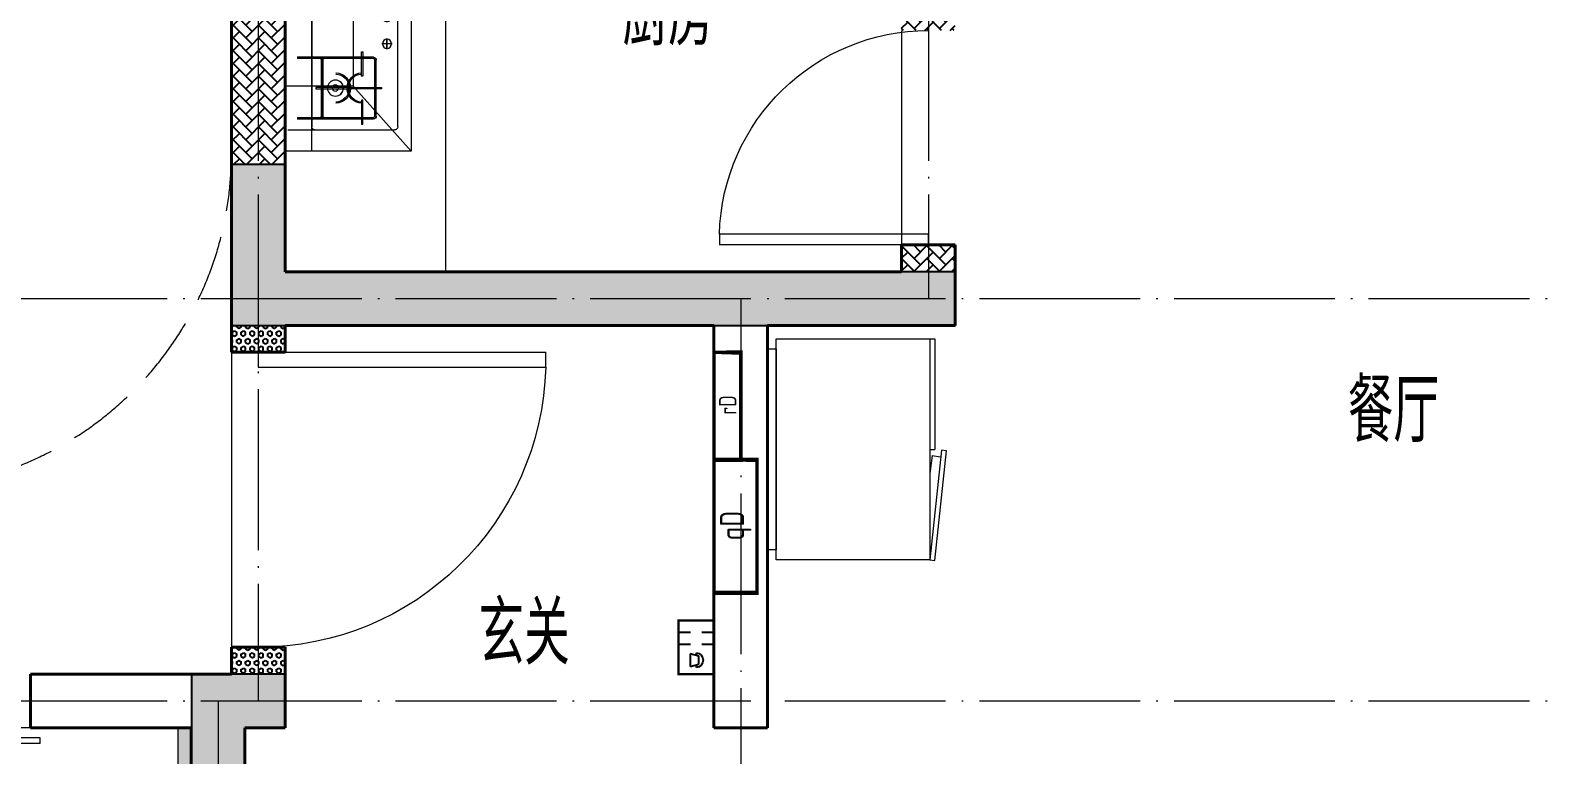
# Model space of a CAD drawing. Extents: x 27938 to 650306, y -92720 to 1524912.
# Drawn here: x 313767 to 319441, y 679357 to 682057 of the extents above; entities that cross this region are included whole.
import ezdxf
from ezdxf.enums import TextEntityAlignment as Align

# ---------------------------------------------------------------- set-up
doc = ezdxf.new("R2010")
doc.units = 0
doc.header["$LTSCALE"] = 1000
doc.header["$MEASUREMENT"] = 0
doc.linetypes.add('DASH', pattern=[0.35, 0.25, -0.1])
doc.linetypes.add('DOTE', pattern=[2.4200000000000004, 2, -0.2, 0.02, -0.2])
for name, color, linetype in [('AH-FURNITURE', 1, 'Continuous'), ('COLUMN', 9, 'Continuous'), ('EQUIP-安防', 3, 'Continuous'), ('IP-bath&kitchen-JOHNSON', 4, 'Continuous'), ('PUB_TEXT', 4, 'Continuous'), ('保温', 6, 'Continuous'), ('建筑-排气道', 9, 'Continuous')]:
    doc.layers.add(name, color=color, linetype=linetype)
for name, color, linetype, lineweight in [('DOTE', 19, 'DOTE', 9), ('EQUIP-消防', 3, 'Continuous', 20), ('LVTRY', 1, 'Continuous', 13), ('PUB_HATCH', 8, 'Continuous', 9), ('STAIR', 2, 'Continuous', 18), ('WALL', 9, 'Continuous', 40), ('WINDOW', 8, 'Continuous', 15), ('填充', 251, 'Continuous', 5), ('平面-空调预留孔', 173, 'Continuous', 15), ('立面-洞口示意', 152, 'Continuous', 13)]:
    doc.layers.add(name, color=color, linetype=linetype, lineweight=lineweight)
doc.styles.add('_TEL_DIM', font='SIMPLEX', dxfattribs={"width": 0.8, "height": 3.5, "bigfont": 'HZTXT'})
doc.styles.add('DIM_FONT', font='SIMPLEX.shx', dxfattribs={"width": 0.56})
doc.styles.get("Standard").update_dxf_attribs({"font": 'gbenor.shx', "bigfont": 'gbcbig.shx'})
doc.styles.add('房间名称', font='TSSDENG', dxfattribs={"width": 0.8, "bigfont": 'HZTXT'})

# ---------------------------------------------------------------- blocks, each defined once
blk = doc.blocks.new('rtyg7uyhg')
at = {"layer": 'LVTRY', "color": 0}
for p, q in [((193590.3031336021, 45458.1133254503), (193590.3030643982, 45069.47696181395)), ((194234.6213208837, 45488.79502889935), (193620.9849572473, 45488.79513816872)), ((194265.3030643982, 45069.47684161765), (194265.3031336021, 45458.113205254)), ((193682.3485790417, 45406.97694542356), (193887.8216881326, 45406.97690883528)), ((193896.3984467548, 45429.87059594441), (193857.5823896687, 45326.26016876537)), ((193875.2965560293, 45316.03289288385), (193945.6178257855, 45401.45376218002)), ((193925.7802168131, 45440.40881343969), (193940.0533153456, 45432.16822680717)), ((194111.8940335871, 45406.97686893496), (194173.2576699507, 45406.97685800815)), ((193620.9848935069, 45130.84059271414), (193620.9849317512, 45345.61331998683)), ((194009.6212953876, 45345.61325078298), (194009.6212571432, 45130.84052351015)), ((194050.5303480524, 45130.84051622554), (194050.5303862967, 45345.61324349836)), ((194234.6212953876, 45345.61321071758), (194234.6212571432, 45130.84048344476)), ((193857.5823896687, 45326.26016876537), (193875.2965560293, 45316.03289288385)), ((193948.2576098526, 45069.47689807355), (193682.3485189436, 45069.47694542356)), ((194173.2576098526, 45069.47685800816), (194111.893973489, 45069.47686893508)), ((193620.9848771165, 45038.79513816872), (194234.621240753, 45038.79502889935))]:
    blk.add_line(p, q, dxfattribs=at)
for centre, radius in [((193866.4394935961, 45437.65873082454), 20.45454545454545), ((193989.1667663234, 45437.6587089707), 20.45454545454545), ((194070.9849481416, 45437.65869440146), 20.45454545454545), ((193815.3030944472, 45238.22692174855), 25.56818181818182), ((194137.4621853563, 45238.2268643822), 25.56818181818182)]:
    blk.add_circle(centre, radius, dxfattribs=at)
for centre, radius, start, end in [((193620.9849517839, 45458.11331998683), 30.68181818181818, 89.99998979807194, 179.9999897972382), ((194234.6213154203, 45458.11321071746), 30.68181818181818, 359.9999897972382, 89.99998979807194), ((193682.3485681149, 45345.61330905991), 61.36363636363636, 89.99998979807194, 179.9999897972382), ((193915.5529409315, 45422.69466753349), 20.45454545454545, 59.99998980057491, 159.4623117970261), ((193929.8260394641, 45414.45408090108), 20.45454545454545, 320.5376677968172, 59.99998980057491), ((193948.2576590239, 45345.6132617099), 61.36363636363636, 359.9999897972382, 89.99998979807194), ((194111.8940226603, 45345.61323257144), 61.36363636363636, 89.99998979807194, 179.9999897972382), ((194173.2576590239, 45345.6132216445), 61.36363636363636, 359.9999897972382, 89.99998979807194), ((193682.3485298705, 45130.84058178721), 61.36363636363636, 179.9999897972382, 269.9999897980719), ((193948.2576207797, 45130.8405344372), 61.36363636363636, 269.9999897980719, 359.9999897972382), ((194111.893984416, 45130.84050529861), 61.36363636363636, 179.9999897972382, 269.9999897980719), ((194173.2576207797, 45130.84049437181), 61.36363636363636, 269.9999897980719, 359.9999897972382), ((193620.9848825799, 45069.47695635049), 30.68181818181818, 179.9999897972382, 269.9999897980719), ((194234.6212462163, 45069.47684708112), 30.68181818181818, 269.9999897980719, 359.9999897972382)]:
    blk.add_arc(centre, radius, start, end, dxfattribs=at)
at = {"layer": 'LVTRY', "color": 0, "style": 'DIM_FONT', "width": 0.8, "flags": 9}
for tag in ['XSIZE', 'YSIZE']:
    blk.add_attdef(tag, (193927.8031388824, 45487.7665121054), '', height=0.5, rotation=89.99998979807198, dxfattribs=at)
blk = doc.blocks.new('A-Kitchen-7')
at = {"layer": 'LVTRY', "color": 0}
for p, q in [((-518.6581278588565, 779.725278688129), (-7.244008776673581, 834.3051076843403)), ((-3.585880917788018, 810.5855355854728), (-515, 756.005706589378)), ((-29.12075551546877, 766.9560861630598), (-35.20590834700852, 806.4126680237241)), ((-7.244008776673581, 834.3051076843403), (-3.585880917788018, 810.5855355854728)), ((-515, 756.005706589378), (-518.6581278588565, 779.725278688129)), ((515, 756.005706589378), (-515, 756.005706589378)), ((-515, 756.005706589378), (-515, 40)), ((-485.6368437646597, 760.5342107040924), (-484.9384396369278, 756.005706589378)), ((-29.12075551543967, 766.9560861630598), (-112.0975807690556, 756.005706589378)), ((515, 780), (-5.820766091346741e-11, 780)), ((0, 756.005706589378), (-5.820766091346741e-11, 780)), ((515, 756.005706589378), (515, 780)), ((515, 40), (515, 756.005706589378)), ((-515, 40), (515, 40))]:
    blk.add_line(p, q, dxfattribs=at)
blk.add_lwpolyline([(-468.9430810984049, 40), (-468.9430810984049, 0), (468.9430810984049, 0), (468.9430810984632, 40)], close=True, dxfattribs=at)
blk = doc.blocks.new('A$C60D053AF')
at = {"layer": 'AH-FURNITURE', "color": 0}
for p, q in [((232.5000007597264, -89.99999966996256), (128.2842720070621, -89.99999966996256)), ((232.5000007597264, -109.9999996698461), (128.2842720075278, -109.9999996699626)), ((192.50000075961, -70.99998518347275), (327.5735938884318, -70.99998518347275)), ((192.50000075961, -90.99998518347275), (327.5735938884318, -90.99998518347275)), ((341.7157295121578, -96.85784955974668), (370.0190303710988, -143.1611504186876)), ((355.8578651358839, -82.71571393602062), (384.1611659948248, -129.0190147949615)), ((245.0000007597264, -129.4999851834727), (245.0000007597264, -122.4999996698461)), ((265.0000007597264, -129.4999851834727), (265.0000007597264, -122.4999996698461)), ((255.0000007597264, -280.9999851834727), (255.0000007597264, -250.9999851834727)), ((255.0000007597264, -280.9999851834727), (393.0000007597264, -280.9999851834727)), ((393.0000007597264, -280.9999851834727), (393.0000007597264, -250.9999851834727))]:
    blk.add_line(p, q, dxfattribs=at)
for points in [[(170.00000075961, -67.99998518347275, 1), (170.00000075961, -93.99998518358916), (192.50000075961, -93.99998518347275), (192.50000075961, -67.99998518347275)], [(234.0000007597264, -250.9999851834727), (414.0000007597264, -250.9999851834727, 0.4142135623730951), (424.0000007597264, -240.9999851834727), (424.0000007597264, -110.9999851834727, 0.4142135623730951), (414.0000007597264, -100.9999851834727), (234.0000007597264, -100.9999851834727, 0.4142135623730951), (224.0000007597264, -110.9999851834727), (224.0000007597264, -240.9999851834727, 0.4142135623730951)], [(268.0000007597264, -122.4999996698461), (268.0000007597264, -106.9999996698461, 0.4142135623724265), (248.0000007597264, -86.99999966984615), (232.5000007597264, -86.99999966984615), (232.50000075961, -112.9999996698461), (242.0000007597264, -112.9999996698461), (242.0000007597264, -122.4999996698461)], [(242.0000007597264, -151.9999851834727, 1), (268.0000007597264, -151.9999851834727), (268.0000007597264, -129.4999851834727), (242.0000007597264, -129.4999851834727)], [(383.8076126043452, -161.1923733388539, 1), (402.192388915224, -142.8075970279751), (386.2824863384012, -126.8976944513852), (367.8977100276388, -145.282470762264)]]:
    blk.add_lwpolyline(points, format="xyb", close=True, dxfattribs=at)
for centre, radius in [((100.0000007598428, -99.99999967066105), 30), ((255.0000007597264, -151.9999851834727), 15), ((255.0000007597264, -151.9999851834727), 10), ((393.0000007597264, -151.9999851834727), 15), ((393.0000007597264, -151.9999851834727), 10)]:
    blk.add_circle(centre, radius, dxfattribs=at)
for radius in [40, 20]:
    blk.add_arc((327.5735938884318, -110.9999851834727), radius, 45, 90, dxfattribs=at)
blk = doc.blocks.new('FRSDFDGDGDRGDR')
at = {"layer": '平面-空调预留孔', "color": 0}
for p, q in [((699612.3179923807, 775043.9561356568), (699612.3179923807, 775441.1561356868)), ((699618.9179923869, 775447.756135683), (699746.3179923192, 775447.756135683)), ((699746.3179923192, 775447.756135683), (699746.3179923192, 775355.3561357355)), ((699719.9179922946, 775342.156135743), (699719.9179922946, 775142.9561356006)), ((699726.5179923008, 775348.7561357393), (699739.7179923131, 775348.7561357393)), ((699726.5179923008, 775136.3561356043), (699739.7179923131, 775136.3561356043)), ((699746.3179923192, 775129.7561356081), (699746.3179923192, 775037.3561356605)), ((699746.3179923192, 775037.3561356605), (699618.9179923869, 775037.3561356605))]:
    blk.add_line(p, q, dxfattribs=at)
blk.add_lwpolyline([(699766.1179923377, 775166.7161355871), (699792.5179923623, 775153.5161355946), (699792.5179923623, 775057.1561356493), (699766.1179923377, 775043.9561356568), (699766.1179923377, 775017.5561356718), (699618.9179923869, 775017.5561356718, -0.4142135623730951), (699592.5179923623, 775043.9561356568), (699592.5179923623, 775441.1561356868, -0.4142135623730951), (699618.9179923869, 775467.5561356718), (699766.1179923377, 775467.5561356718), (699766.1179923377, 775441.1561356868), (699792.5179923623, 775427.9561356943), (699792.5179923623, 775331.596135749), (699766.1179923377, 775318.3961357565)], format="xyb", close=True, dxfattribs=at)
for centre, radius in [((699739.7179923131, 775331.596135749), 10.55999999400228), ((699739.7179923131, 775243.1561357992), 15.83999999100342), ((699739.7179923131, 775153.5161355946), 10.55999999400228)]:
    blk.add_circle(centre, radius, dxfattribs=at)
for centre, radius, start, end in [((699618.917992382, 775441.1561356819), 6.600000001199078, 89.99999995997936, 179.9999999533093), ((699726.5179922959, 775342.1561357381), 6.600000001199078, 89.99999995997936, 179.9999999533093), ((699739.717992318, 775355.3561357405), 6.600000001206354, 269.9999999599793, 359.9999999533093), ((699726.5179922959, 775142.9561356056), 6.600000001199078, 180.0000000400206, 270.0000000533608), ((699739.717992318, 775129.7561356032), 6.600000001206354, 4.002063966804346e-08, 90.00000005336085), ((699618.917992382, 775043.9561356618), 6.600000001199078, 180.0000000400206, 270.0000000533608)]:
    blk.add_arc(centre, radius, start, end, dxfattribs=at)
blk = doc.blocks.new('*U41')
h = blk.add_hatch(color=0)
h.set_gradient(color1=(0, 0, 255), rotation=180, tint=1)
h.paths.add_polyline_path([(3.524958103184869e-15, -2.819966482547906e-15), (-6.350000000000009, -6.349999999999992), (-6.350000000000001, -2.159000000000014), (-15, -2.158999999999999), (-14.99999999999999, 2.159000000000044), (-6.349999999999993, 2.159000000000029), (-6.349999999999985, 6.350000000000009)])
at = {"color": 0, "linetype": 'Continuous'}
blk.add_lwpolyline([(3.524958103184869e-15, -2.819966482547906e-15), (-6.350000000000009, -6.349999999999992), (-6.350000000000001, -2.159000000000014), (-15, -2.158999999999999), (-14.99999999999999, 2.159000000000044), (-6.349999999999993, 2.159000000000029), (-6.349999999999985, 6.350000000000009)], close=True, dxfattribs=at)
blk = doc.blocks.new('sgrsefv')
at = {"layer": 'PUB_HATCH'}
blk.add_hatch(color=0, dxfattribs=at).paths.add_polyline_path([(1112933.294422049, 840916.328306399), (1112933.294422049, 840646.328306399), (1113073.294422049, 840646.328306399), (1113073.294422049, 840661.328306399), (1112968.294422049, 840661.328306399), (1112948.294422049, 840681.328306399), (1112948.294422049, 840881.328306399), (1112968.294422049, 840901.328306399), (1113288.294422049, 840901.328306399), (1113308.294422049, 840881.328306399), (1113308.294422049, 840681.328306399), (1113288.294422049, 840661.328306399), (1113183.294422049, 840661.328306399), (1113183.294422049, 840646.328306399), (1113323.294422049, 840646.328306399), (1113323.294422049, 840916.328306399)])
at = {"layer": 'LVTRY', "color": 0}
for p, q in [((1113073.294422049, 840661.328306399), (1113073.294422049, 840646.328306399)), ((1113183.294422049, 840661.328306399), (1113183.294422049, 840646.328306399))]:
    blk.add_line(p, q, dxfattribs=at)
for points in [[(1112918.294422049, 840931.328306399), (1113338.294422049, 840931.328306399), (1113338.294422049, 840631.328306399), (1112918.294422049, 840631.328306399)], [(1112933.294422049, 840916.328306399), (1113323.294422049, 840916.328306399), (1113323.294422049, 840646.328306399), (1112933.294422049, 840646.328306399)], [(1113288.294422049, 840661.328306399), (1112968.294422049, 840661.328306399), (1112948.294422049, 840681.328306399), (1112948.294422049, 840881.328306399), (1112968.294422049, 840901.328306399), (1113288.294422049, 840901.328306399), (1113308.294422049, 840881.328306399), (1113308.294422049, 840681.328306399), (1113288.294422049, 840661.328306399)]]:
    blk.add_lwpolyline(points, close=True, dxfattribs=at)
at = {"layer": '立面-洞口示意', "color": 0}
blk.add_lwpolyline([(1112918.294422049, 840931.328306399), (1113181.846359163, 840837.3789231421), (1113338.294422049, 840631.328306399)], dxfattribs=at)
at = {"layer": '建筑-排气道', "color": 8, "xscale": -5, "yscale": 5, "zscale": 5, "rotation": 270}
blk.add_blockref('*U41', (1113118.391369574, 840599.0160356248), dxfattribs=at)
blk = doc.blocks.new('GDGDGDRGDG')
at = {"layer": 'IP-bath&kitchen-JOHNSON', "color": 0}
blk.add_lwpolyline([(500282.4698888286, 526348.4609182415), (500282.4698888226, 526148.460918165), (500082.4698888143, 526148.460918165)], dxfattribs=at)
at = {"layer": 'LVTRY', "color": 0}
for p, q in [((502128.2005002745, 525055.5051710735), (501912.2603992091, 525298.4609044121)), ((502382.4698858317, 525298.4609044121), (501912.2603992091, 525298.4609044121)), ((501912.2603992091, 525298.4609044121), (501912.2603992091, 524398.4609044121)), ((502282.4698858315, 524398.4609044121), (502282.4698858315, 525298.4609044121)), ((501962.4698858317, 524488.4609044121), (501962.4698858317, 525208.4609044121)), ((501972.4698858317, 525218.4609044121), (502372.4698858317, 525218.4609044122)), ((502337.4698858317, 525178.4609044123), (502052.4698858317, 525178.4609044122)), ((502092.7198858312, 525198.4609044123), (502092.7198858312, 525108.4609044122)), ((502097.2198858312, 525198.4609044123), (502092.7198858312, 525198.4609044123)), ((502097.2198858312, 525108.4609044122), (502097.2198858312, 525198.4609044123)), ((502282.4698858315, 525208.4609044122), (502282.4698858312, 524488.4609044121)), ((502042.4698858317, 525168.4609044122), (502042.4698858317, 524958.4609044122)), ((502047.4698858317, 525168.4609044122), (502047.4698858317, 524958.4609044122)), ((502337.4698858317, 525173.4609044123), (502052.4698858317, 525173.4609044122)), ((502242.4698858315, 524958.4609044122), (502242.4698858315, 525168.4609044123)), ((502247.4698858315, 524958.4609044122), (502247.4698858315, 525168.4609044123)), ((502022.4698858319, 525065.7109044124), (502149.9698858319, 525065.7109044124)), ((502022.4698858319, 525061.2109044124), (502022.4698858319, 525065.7109044124)), ((502149.9698858319, 525061.2109044124), (502022.4698858319, 525061.2109044124)), ((502092.7198858312, 525108.4609044122), (502097.2198858312, 525108.4609044122)), ((502267.4698858312, 525065.7109044124), (502139.9698858312, 525065.7109044124)), ((502139.9698858312, 525065.7109044124), (502139.9698858312, 525061.2109044124)), ((502139.9698858312, 525061.2109044124), (502267.4698858312, 525061.2109044124)), ((502149.9698858319, 525065.7109044124), (502149.9698858319, 525061.2109044124)), ((502267.4698858312, 525061.2109044124), (502267.4698858312, 525065.7109044124)), ((502092.7198858312, 524928.4609044121), (502092.7198858312, 525018.4609044122)), ((502092.7198858312, 525018.4609044122), (502097.2198858312, 525018.4609044122)), ((502097.2198858312, 525018.4609044122), (502097.2198858312, 524928.4609044121)), ((502382.4698858317, 525055.5051710735), (502128.2005002745, 525055.5051710735)), ((502128.2005002745, 525055.5051710735), (502128.2005002745, 524640.4066281962)), ((502282.4698858315, 524640.4066281962), (502282.4698858315, 525055.5051710735)), ((502052.4698858317, 524953.4609044122), (502337.4698858317, 524953.4609044122)), ((502052.4698858317, 524948.4609044122), (502337.4698858317, 524948.4609044122)), ((501983.0730822186, 524898.4609044121), (502021.8666894461, 524898.4609044121)), ((502002.4698858317, 524879.064100799), (502002.4698858317, 524917.8577080265)), ((502097.2198858312, 524928.4609044121), (502092.7198858312, 524928.4609044121)), ((501983.0730822186, 524798.4609044121), (502021.8666894461, 524798.4609044121)), ((502002.4698858317, 524779.064100799), (502002.4698858317, 524817.8577080265)), ((502042.4698858317, 524528.4609044121), (502042.4698858317, 524738.4609044121)), ((502047.4698858317, 524528.4609044121), (502047.4698858317, 524738.4609044121)), ((502052.4698858317, 524748.4609044121), (502337.4698858317, 524748.4609044121)), ((502052.4698858317, 524743.4609044121), (502337.4698858317, 524743.4609044121)), ((502092.7198858312, 524768.4609044121), (502092.7198858312, 524678.4609044121)), ((502097.2198858312, 524768.4609044121), (502092.7198858312, 524768.4609044121)), ((502097.2198858312, 524678.4609044121), (502097.2198858312, 524768.4609044121)), ((502242.4698858315, 524738.4609044121), (502242.4698858315, 524528.460904412)), ((502247.4698858315, 524738.4609044121), (502247.4698858315, 524528.460904412)), ((502092.7198858312, 524678.4609044121), (502097.2198858312, 524678.4609044121)), ((501912.2603992091, 524398.4609044121), (502128.2005002745, 524640.4066281962)), ((502149.9698858319, 524635.7109044119), (502022.4698858319, 524635.7109044119)), ((502022.4698858319, 524635.7109044119), (502022.4698858319, 524631.2109044119)), ((502022.4698858319, 524631.2109044119), (502149.9698858319, 524631.2109044119)), ((502128.2005002745, 524640.4066281962), (502382.4698858317, 524640.4066281962)), ((502139.9698858312, 524631.2109044119), (502139.9698858312, 524635.7109044119)), ((502139.9698858312, 524635.7109044119), (502267.4698858312, 524635.7109044119)), ((502267.4698858312, 524631.2109044119), (502139.9698858312, 524631.2109044119)), ((502149.9698858319, 524631.2109044119), (502149.9698858319, 524635.7109044119)), ((502267.4698858312, 524635.7109044119), (502267.4698858312, 524631.2109044119)), ((502092.7198858312, 524498.4609044121), (502092.7198858312, 524588.4609044121)), ((502092.7198858312, 524588.4609044121), (502097.2198858312, 524588.4609044121)), ((502097.2198858312, 524588.4609044121), (502097.2198858312, 524498.4609044121)), ((502337.4698858317, 524523.460904412), (502052.4698858317, 524523.4609044121)), ((502337.4698858317, 524518.460904412), (502052.4698858317, 524518.4609044121)), ((502097.2198858312, 524498.4609044121), (502092.7198858312, 524498.4609044121)), ((502372.4698858315, 524478.4609044121), (501972.4698858317, 524478.4609044121)), ((501912.2603992091, 524398.4609044121), (502382.4698858317, 524398.4609044121))]:
    blk.add_line(p, q, dxfattribs=at)
blk.add_lwpolyline([(501782.4698858307, 523948.4609176648), (501782.4698858315, 525748.4608911595), (500082.3728921729, 525748.4610990545)], dxfattribs=at)
for centre, radius in [((502194.9698858317, 525063.4609044122), 29.7), ((502194.9698858317, 525063.4609044122), 11.7), ((502002.4698858317, 524898.4609044121), 16.99680361435897), ((502002.4698858317, 524798.4609044121), 16.99680361435897), ((502194.9698858317, 524633.4609044121), 29.7), ((502194.9698858317, 524633.4609044121), 11.7)]:
    blk.add_circle(centre, radius, dxfattribs=at)
for centre, radius, start, end in [((501972.4698858317, 525208.4609044121), 10, 90, 180), ((502052.4698858317, 525168.4609044122), 10, 90, 180), ((502237.4698858315, 525168.4609044123), 10, 0, 90), ((502272.4698858315, 525208.4609044122), 10, 0, 90), ((502052.4698858317, 525168.4609044122), 5, 90, 180), ((502094.9698858315, 525063.4609044122), 56.7, 2.274239183980156, 87.72576081582116), ((502194.9698858317, 525063.4609044122), 56.7, 92.27423918417882, 177.7257608160198), ((502237.4698858315, 525168.4609044123), 5, 0, 90), ((502094.9698858315, 525063.4609044122), 52.2, 2.470411041434378, 87.52958895834998), ((502094.9698858315, 525063.4609044122), 56.7, 272.2742391841789, 357.7257608160198), ((502094.9698858315, 525063.4609044122), 52.2, 272.47041104165, 357.5295889585657), ((502194.9698858317, 525063.4609044122), 56.7, 182.2742391839801, 267.7257608158212), ((502194.9698858317, 525063.4609044122), 52.2, 92.47041104165004, 177.5295889585656), ((502194.9698858317, 525063.4609044122), 52.2, 182.4704110414343, 267.52958895835), ((502052.4698858317, 524958.4609044122), 10, 180, 270), ((502052.4698858317, 524958.4609044122), 5, 180, 270), ((502237.4698858315, 524958.4609044122), 5, 270, 0), ((502237.4698858315, 524958.4609044122), 10, 270, 0), ((502052.4698858317, 524738.4609044121), 10, 90, 180), ((502052.4698858317, 524738.4609044121), 5, 90, 180), ((502237.4698858315, 524738.4609044121), 10, 0, 90), ((502237.4698858315, 524738.4609044121), 5, 0, 90), ((502094.9698858315, 524633.4609044121), 56.7, 2.274239183980156, 87.72576081582116), ((502094.9698858315, 524633.4609044121), 52.2, 2.470411041434378, 87.52958895834998), ((502194.9698858317, 524633.4609044121), 56.7, 92.27423918417882, 177.7257608160198), ((502194.9698858317, 524633.4609044121), 52.2, 92.47041104165004, 177.5295889585656), ((502094.9698858315, 524633.4609044121), 56.7, 272.2742391841789, 357.7257608160198), ((502094.9698858315, 524633.4609044121), 52.2, 272.47041104165, 357.5295889585657), ((502194.9698858317, 524633.4609044121), 56.7, 182.2742391839801, 267.7257608158212), ((502194.9698858317, 524633.4609044121), 52.2, 182.4704110414343, 267.52958895835), ((502052.4698858317, 524528.4609044121), 10, 180, 270), ((502052.4698858317, 524528.4609044121), 5, 180, 270), ((502237.4698858315, 524528.460904412), 5, 270, 0), ((502237.4698858315, 524528.460904412), 10, 270, 0), ((501972.4698858317, 524488.4609044121), 10, 180, 270), ((502272.4698858312, 524488.4609044121), 10, 270, 0)]:
    blk.add_arc(centre, radius, start, end, dxfattribs=at)
at = {"color": 8, "xscale": -1}
for name, p in [('sgrsefv', (1615300.764307892, -314582.8679974646)), ('rtyg7uyhg', (694947.7729906696, 480759.6658345199)), ('FRSDFDGDGDRGDR', (1199874.987881154, -249369.0952173925))]:
    blk.add_blockref(name, p, dxfattribs=at)
at = {"color": 8, "rotation": 270}
blk.add_blockref('A$C60D053AF', (501962.4698858433, 526348.4603089065), dxfattribs=at)
at = {"layer": 'LVTRY', "color": 8, "extrusion": (0, 0, -1), "xscale": -0.7999999999883585, "yscale": 0.7999999999883585, "zscale": -0.7999999999883585, "rotation": 270}
blk.add_blockref('A-Kitchen-7', (-500582.4698887609, 523286.4609181132), dxfattribs=at)
blk = doc.blocks.new('gdfgdgdgr')
at = {"layer": 'PUB_HATCH'}
for points in [[(519677.7705088231, 527813.8539175214), (522377.7682325566, 527813.8539224755), (522377.7682325566, 528013.8539224754), (519877.7705088231, 528013.8539175214), (519877.7705088588, 528413.8545834351), (519677.7705088113, 528413.8545834351)], [(519527.7723159922, 526513.8533125934), (519527.7723170492, 524413.8572179268), (519327.7723171815, 524413.8572179268), (519327.7723171815, 524213.8572179268), (519727.7723171815, 524213.8572179268), (519727.7723159922, 526313.8533125934), (519877.7723167647, 526313.8530673019), (519877.7723167647, 526513.8530673019)]]:
    blk.add_hatch(color=256, dxfattribs=at).paths.add_polyline_path(points)
at = {"layer": 'COLUMN', "color": 8}
for p, q in [((519877.7705088588, 528413.8545834351), (519677.7705088113, 528413.8545834351)), ((519677.7705088113, 528413.8545834351), (519677.7705088231, 527813.8539175214)), ((519877.7705088231, 528013.8539175214), (519877.7705088588, 528413.8545834351)), ((522377.7682325566, 528013.8539224754), (519877.7705088231, 528013.8539175214)), ((522377.7682325566, 527813.8539224755), (522377.7682325566, 528013.8539224754)), ((519677.7705088231, 527813.8539175214), (522377.7682325566, 527813.8539224755)), ((519527.7723159922, 526513.8533125934), (519527.7723170492, 524413.8572179268)), ((519877.7723167647, 526513.8530673019), (519527.7723159922, 526513.8533125934)), ((519877.7723167647, 526313.8530673019), (519877.7723167647, 526513.8530673019)), ((519727.7723171815, 524213.8572179268), (519727.7723159922, 526313.8533125934)), ((519727.7723159922, 526313.8533125934), (519877.7723167647, 526313.8530673019))]:
    blk.add_line(p, q, dxfattribs=at)
blk = doc.blocks.new('A$C263B1184')
at = {"layer": '保温', "linetype": 'ByBlock', "ltscale": 10}
h = blk.add_hatch(dxfattribs=at)
h.set_pattern_fill('AR-HBONE', color=251, scale=55)
h.set_pattern_definition([(45, (-1012960.392521861, -342660.6615692861), (0, 47.41575231924514), [100.584, -33.528]), (135, (-1012936.684661862, -342636.9537092861), (3.05311331771918e-15, 47.41575231924513), [100.584, -33.528])])
h.paths.add_polyline_path([(-3699.998795152118, 8799.99990214809), (-3699.998836558429, 8999.999899138289), (-3899.998820249224, 9000.000095783209), (-3899.998778842913, 8800.000098792894)])
h = blk.add_hatch(dxfattribs=at)
h.set_pattern_fill('AR-HBONE', color=251, scale=55)
h.set_pattern_definition([(45, (-503782.4698887531, -516048.4609178798), (0, 47.41575231924514), [100.584, -33.528]), (135, (-503758.7620287531, -516024.7530578797), (3.05311331771918e-15, 47.41575231924513), [100.584, -33.528])])
h.paths.add_polyline_path([(-1199.901053229521, 8299.999897828966), (-1199.901094635832, 8999.999290105829), (-1399.901078326628, 8999.999486750748), (-1399.901036920317, 8300.00009447377)])
h = blk.add_hatch(dxfattribs=at)
h.set_pattern_fill('AR-HBONE', color=251, scale=55)
h.set_pattern_definition([(45, (-1012960.294779111, -343660.6615687997), (0, 47.41575231924514), [100.584, -33.528]), (135, (-1012936.586919111, -343636.9537087997), (3.05311331771918e-15, 47.41575231924513), [100.584, -33.528])])
h.paths.add_polyline_path([(-3699.901048339845, 7899.999902584299), (-3699.90109380841, 7999.999899624672), (-3899.901077499206, 8000.000096269592), (-3899.901032030641, 7900.000099229219)])
at = {"layer": '保温', "linetype": 'Continuous', "ltscale": 10}
h = blk.add_hatch(dxfattribs=at)
h.set_pattern_fill('HEX', color=251, scale=10, angle=90, style=0)
h.set_pattern_definition([(90, (-503782.4698853028, -517398.4603122922), (-16.49778, 1.010197673501861e-15), [9.525, -19.05]), (210, (-503782.4698853028, -517398.4603122922), (8.248889999999996, -14.28749658604684), [9.525, -19.05]), (150, (-503782.4698853028, -517388.9353122922), (-8.248890000000003, -14.28749658604684), [9.525, -19.05])])
h.paths.add_polyline_path([(-1199.901050495275, 7599.999898202543), (-1199.901091185515, 7699.999895693327), (-1399.90107487631, 7700.000092338363), (-1399.90103418607, 7600.000094847346)])
h = blk.add_hatch(dxfattribs=at)
h.set_pattern_fill('HEX', color=251, scale=10, angle=90, style=0)
h.set_pattern_definition([(90, (-503782.4698840767, -518598.460312426), (-16.49778, 1.010197673501861e-15), [9.525, -19.05]), (210, (-503782.4698840767, -518598.460312426), (8.248889999999996, -14.28749658604684), [9.525, -19.05]), (150, (-503782.4698840767, -518588.935312426), (-8.248890000000003, -14.28749658604684), [9.525, -19.05])])
h.paths.add_polyline_path([(-1200.00000617106, 6399.999117761559), (-1199.901089959487, 6499.999895559682), (-1399.901073650282, 6500.000092204486), (-1399.999989861855, 6399.999314406363)])
blk = doc.blocks.new('GDRDADWDAD')
at = {"layer": 'DOTE', "linetype": 'DOTE', "ltscale": 0.3}
for p, q in [((314616.5787004925, 690157.171784628), (314616.5787004922, 679557.171776904)), ((317116.5787024744, 690157.171784628), (317116.5787024742, 681057.171776701)), ((270116.5787024705, 681057.1717767005), (328916.5787024746, 681057.1717767011)), ((316416.5787024734, 681057.1717767005), (316416.5787024732, 671157.1717769038)), ((270116.5787024704, 679557.171776904), (328916.5787024746, 679557.171776904)), ((314466.578700492, 679557.171776904), (314466.578700492, 677457.1717768572))]:
    blk.add_line(p, q, dxfattribs=at)
blk = doc.blocks.new('$equip$00002628')
at = {"color": 0, "linetype": 'Continuous'}
for p, q in [((-0.624999999998181, 0.4150000000045111), (0.625000000001819, 0.4150000000045111)), ((-0.624999999998181, -0.4150000000045111), (-0.624999999998181, 0.4150000000045111)), ((0.07074779736467462, 0.1292446097322681), (0.07074779736467462, 0.4150000000045111)), ((0.3500291924156045, 0.1292446097322681), (0.3500291924156045, 0.4150000000045111)), ((0.625000000001819, 0.4150000000045111), (0.625000000001819, -0.4150000000045111)), ((-0.4717313354612998, 0.009603462141967611), (-0.4090194958534994, 0.009603462141967611)), ((-0.4457289298279647, -0.1375965378647379), (-0.3945289298262651, 0.05760346212991863)), ((-0.3945289298262651, 0.05760346212991863), (-0.3945289298262651, 0.05760346212991863)), ((-0.3945289298262651, 0.05760346212991863), (-0.2057289298081741, 0.05760346212991863)), ((-0.2057289298081741, 0.05760346212991863), (-0.1545289298064745, -0.1375965378647379)), ((-0.1912383637663879, 0.009603462141967611), (-0.1285265242022433, 0.009603462141967611)), ((-0.1545289298064745, -0.1375965378647379), (-0.4457289298279647, -0.1375965378647379)), ((0.07074779736467462, -0.4150000000045111), (0.07074779736467462, -0.1292446097468201)), ((0.3500291924156045, -0.4150000000045111), (0.3500291924156045, -0.1292446097468201)), ((0.625000000001819, -0.4150000000045111), (-0.624999999998181, -0.4150000000045111))]:
    blk.add_line(p, q, dxfattribs=at)
at = {"color": 0, "const_width": 0.05}
blk.add_lwpolyline([(-0.624999999998181, 0.4150000000045111), (0.625000000001819, 0.4150000000045111), (0.625000000001819, -0.4150000000045111), (-0.624999999998181, -0.4150000000045111), (-0.624999999998181, 0.4150000000045111), (0.625000000001819, 0.4150000000045111)], dxfattribs=at)
at = {"color": 0, "linetype": 'Continuous'}
blk.add_arc((-0.3001289298244956, -0.01143547351603047), 0.1728873113639825, 6.989740462788838, 173.0102595372112, dxfattribs=at)
at = {"color": 0}
for p in [(1.818989403545856e-12, 0.4150000000045111), (-0.624999999998181, 0), (0.625000000001819, -3.637978807091713e-12), (1.818989403545856e-12, -0.4150000000045111)]:
    blk.add_point(p, dxfattribs=at)
at = {"color": 0, "style": '_TEL_DIM', "flags": 1}
blk.add_attdef('A', text='', height=2.5e-05, dxfattribs=at).set_placement((1.818989403545856e-12, 0), align=Align.MIDDLE_CENTER)
blk = doc.blocks.new('GDGRDGDRGDFD')
at = {"layer": 'EQUIP-消防', "color": 0, "const_width": 12.82051282052028}
blk.add_lwpolyline([(136866.5605577994, 335507.811971089), (136366.5605577994, 335507.8119710906), (136366.5605577991, 335347.8119710904), (136866.5605577991, 335347.8119710888)], close=True, dxfattribs=at)
at = {"layer": 'PUB_TEXT', "color": 0, "style": '房间名称', "width": 0.8}
blk.add_text('qD', height=90, dxfattribs=at).set_placement((136565.0499633249, 335395.5346836653))
blk = doc.blocks.new('FSFSFSFSEG')
at = {"layer": 'EQUIP-消防', "color": 0, "const_width": 12.82051282052028}
blk.add_lwpolyline([(136866.5605577994, 335152.5449090759), (136466.5605577994, 335152.5449090774), (136466.5605577991, 335052.5449090772), (136866.5605577991, 335052.5449090757)], close=True, dxfattribs=at)
at = {"layer": 'PUB_TEXT', "color": 0, "style": '房间名称', "width": 0.8}
blk.add_text('rD', height=64.8, dxfattribs=at).set_placement((136633.7425204425, 335069.0046025831))
blk = doc.blocks.new('HFHFHTFCD')
at = {"color": 8, "rotation": 90}
for name, p in [('FSFSFSFSEG', (651469.1246460032, 235157.1646164441)), ('GDGRDGDRGDFD', (651824.3917080149, 234757.164616444))]:
    blk.add_blockref(name, p, dxfattribs=at)
at = {"layer": 'EQUIP-安防', "color": 8, "xscale": -160, "yscale": 160, "zscale": 160, "rotation": 270}
blk.add_blockref('$equip$00002628', (316250.1776680122, 370923.7251742432), dxfattribs=at)
blk = doc.blocks.new('$DORLIB2D$00000127')
at = {"color": 0}
for points in [[(-0.5333333333328483, 0.7948983154366971), (-0.5333333333328483, 0.690405644187237)], [(-0.03333333333284827, 0.7948983154366971), (-0.5333333333328483, 0.7948983154366971)], [(-0.03333333333284827, 0.7948983154366971), (-0.03333333333284827, 0.690405644187237)], [(0.5333333333328483, 0.7948983154366971), (0.03333333333284827, 0.7948983154366971)], [(0.03333333333284827, 0.7948983154366971), (0.03333333333284827, 0.690405644187237)], [(0.5333333333328483, 0.7948983154366971), (0.5333333333328483, 0.690405644187237)], [(-0.03333333333284827, 0.690405644187237), (-0.5333333333328483, 0.690405644187237)], [(0.5333333333328483, 0.690405644187237), (0.03333333333284827, 0.690405644187237)], [(0.5, 0.4999999999999858), (-0.5, 0.4999999999999858)]]:
    blk.add_lwpolyline(points, dxfattribs=at)
blk = doc.blocks.new('$DorLib2D$00000001')
for p, q in [((0.45, 0.9750000000000001), (0.5000000000000002, 0.9750000000000001)), ((0.45, 0), (0.45, 0.9750000000000001)), ((0.5, 0), (0.5, 0.9750000000000001)), ((0.5, 0), (0.45, 0))]:
    blk.add_line(p, q)
at = {"lineweight": 13}
blk.add_arc((0.475, 0), 0.975, 91.4692835813538, 180, dxfattribs=at)

msp = doc.modelspace()

# ---------------------------------------------------------------- hatches: boundary and pattern name
at = {"layer": '填充'}
h = msp.add_hatch(dxfattribs=at)
h.set_pattern_fill('隔热材料02', color=8, scale=100, style=0)
h.set_pattern_definition([(0, (-888391.8186264739, 68818.54097315948), (0, 50), []), (0, (-888391.8186264739, 68835.20747315953), (0, 50), []), (270, (-888348.0771264739, 68843.83872315951), (50, -9.184850993605149e-15), [5.01775, -44.98225]), (270, (-888385.5358764739, 68843.83872315951), (50, -9.184850993605149e-15), [5.01775, -44.98225]), (90, (-888360.0241264738, 68809.90972315951), (-50, 3.061616997868383e-15), [5.01775, -44.98225]), (90, (-888373.589126474, 68809.90972315951), (-50, 3.061616997868383e-15), [5.01775, -44.98225]), (180, (-888341.7943764739, 68801.87422315951), (-6.123233995736766e-15, -50), [50.02425, 0.02425]), (135, (-888355.7516264739, 68804.38297315955), (2.775557561562891e-15, 49.99987405109137), [4.268000000000001, -66.44274999999999]), (116.56505, (-888308.7696264738, 68807.40097315947), (0.0001128305918363104, 49.99993342107836), [2.804999999999998, -108.9984999999999]), (116.56505, (-888358.7696264738, 68807.40097315947), (0.0001128305918363104, 49.99993342107836), [2.804999999999998, -108.9984999999999]), (153.43495, (-888300.7341264738, 68801.87422315951), (-0.0001128305918057793, 49.99993342107837), [5.609999999999999, -106.1935]), (153.43495, (-888350.7341264738, 68801.87422315951), (-0.0001128305918057793, 49.99993342107837), [5.609999999999999, -106.1935]), (63.43495000000001, (-888310.0241264738, 68814.9274731595), (-0.0001128305918307593, 49.99993342107837), [26.714, -85.0895]), (63.43495000000001, (-888360.0241264738, 68814.9274731595), (-0.0001128305918307593, 49.99993342107837), [26.714, -85.0895]), (116.56505, (-888298.0771264739, 68843.83872315951), (0.0001128305918363104, 49.99993342107836), [2.804999999999998, -108.9984999999999]), (116.56505, (-888348.0771264739, 68843.83872315951), (0.0001128305918363104, 49.99993342107836), [2.804999999999998, -108.9984999999999]), (135, (-888349.3316264739, 68846.34747315955), (2.775557561562891e-15, 49.99987405109137), [4.268000000000001, -66.44274999999999]), (153.43495, (-888302.3496264738, 68849.36547315947), (-0.0001128305918057793, 49.99993342107837), [5.609999999999999, -106.1935]), (153.43495, (-888352.3496264738, 68849.36547315947), (-0.0001128305918057793, 49.99993342107837), [5.609999999999999, -106.1935]), (45, (-888384.2813764738, 68846.34747315955), (0, 49.99987405109137), [4.268000000000001, -66.44274999999999]), (63.43495000000001, (-888335.5358764739, 68843.83872315951), (-0.0001128305918307593, 49.99993342107837), [2.805, -108.9985]), (63.43495000000001, (-888385.5358764739, 68843.83872315951), (-0.0001128305918307593, 49.99993342107837), [2.805, -108.9985]), (26.56505, (-888331.263626474, 68849.36547315947), (0.0001128305918307593, 49.99993342107837), [5.609999999999999, -106.1935]), (26.56505, (-888381.263626474, 68849.36547315947), (0.0001128305918307593, 49.99993342107837), [5.609999999999999, -106.1935]), (116.56505, (-888323.589126474, 68814.9274731595), (0.0001128305918363104, 49.99993342107836), [26.71399999999998, -85.08949999999994]), (116.56505, (-888373.589126474, 68814.9274731595), (0.0001128305918363104, 49.99993342107836), [26.71399999999998, -85.08949999999994]), (45, (-888377.8613764739, 68804.38297315955), (0, 49.99987405109137), [4.268000000000001, -66.44274999999999]), (63.43495000000001, (-888324.843376474, 68807.40097315947), (-0.0001128305918307593, 49.99993342107837), [2.805, -108.9985]), (63.43495000000001, (-888374.843376474, 68807.40097315947), (-0.0001128305918307593, 49.99993342107837), [2.805, -108.9985]), (26.56505, (-888332.8791264738, 68801.87422315951), (0.0001128305918307593, 49.99993342107837), [5.609999999999999, -106.1935]), (26.56505, (-888382.8791264738, 68801.87422315951), (0.0001128305918307593, 49.99993342107837), [5.609999999999999, -106.1935])])
h.paths.add_polyline_path([(312116.5787023868, 679457.1717768752), (312066.5787023868, 679457.1717768735), (312066.5787024549, 677557.1717768534), (314366.5787024647, 677557.1717768715), (314366.5787024908, 679457.1717768749), (314316.5787024908, 679457.1717768741), (314316.5787024653, 677607.1717768686), (312116.5787024532, 677607.1717768539)])

# ---------------------------------------------------------------- linework, layer by layer
at = {"layer": 'STAIR', "color": 8, "linetype": 'DASH'}
msp.add_lwpolyline([(311916.5787022748, 681597.1772519774, 0.4142135623699036), (313166.5787022748, 680347.1772519909), (313266.5787022868, 680347.1772519909, 0.4142135623699035), (314516.5787022868, 681597.1772519774)], format="xyb", dxfattribs=at)
at = {"layer": 'WALL', "color": 8}
for p, q in [((314516.578701929, 683657.1717769388), (314516.5787010178, 681057.1717767358)), ((314716.578701899, 683557.1717769067), (314716.5787010578, 681157.1717766984)), ((317216.5787024657, 681257.1717773819), (317016.5787024842, 681257.1717773819)), ((317016.5787024842, 681257.1717773819), (317016.5787024752, 681157.1717766926)), ((317216.5787024675, 680957.171776694), (317216.5787024657, 681257.1717773819)), ((314716.5787010578, 681157.1717766984), (316416.5787024695, 681157.1717767008)), ((316416.5787024695, 681157.1717767008), (317016.5787024752, 681157.1717766926)), ((314516.5787010178, 681057.1717767358), (314516.578700945, 680857.1717734496)), ((314716.5787009913, 680957.1717766979), (316316.5787024582, 680957.1717766979)), ((314716.5787009583, 680857.1717733794), (314716.5787009913, 680957.1717766979)), ((316316.5787024582, 680957.1717766979), (316316.5787024695, 679457.1717762905)), ((316516.5787024647, 680957.1717766939), (316516.5787024695, 679457.1717762905)), ((316516.5787024647, 680957.1717766939), (317216.5787024675, 680957.171776694)), ((314516.578700945, 680857.1717734496), (314716.5787009583, 680857.1717733794)), ((314716.5787005728, 679757.1717733796), (314516.5787005608, 679757.1717734495)), ((314516.5787005608, 679757.1717734495), (314516.5787005289, 679657.1717768543)), ((314716.5787004656, 679457.171776859), (314716.5787005728, 679757.1717733796)), ((314466.5787024723, 679657.171776857), (313766.578702507, 679657.1717768555)), ((313766.578702507, 679657.1717768555), (313766.578702507, 679457.1717768545)), ((314466.5787024723, 679657.171776857), (314516.5787005289, 679657.1717768543)), ((313766.578702507, 679457.1717768545), (314366.5787024756, 679457.1717768555)), ((314366.5787024756, 679457.1717768555), (314366.5787024723, 678057.1717769038)), ((314566.5787024819, 679457.171776859), (314566.5787024819, 678157.1717768953)), ((314566.5787024819, 679457.171776859), (314716.5787004656, 679457.171776859)), ((316516.5787024695, 679457.1717762905), (316316.5787024695, 679457.1717762905))]:
    msp.add_line(p, q, dxfattribs=at)
at = {"layer": 'WINDOW'}
for p, q in [((317016.5787024741, 682057.1717773707), (317016.5787024741, 681257.1717773707)), ((314516.5787009477, 680857.1717734596), (314516.5787005621, 679757.1717734596))]:
    msp.add_line(p, q, dxfattribs=at)
at = {"layer": '填充', "color": 8}
msp.add_lwpolyline([(312116.5787023868, 679457.1717768752), (312066.5787023868, 679457.1717768735), (312066.5787024549, 677557.1717768534), (314366.5787024647, 677557.1717768715), (314366.5787024908, 679457.1717768749), (314316.5787024908, 679457.1717768741), (314316.5787024653, 677607.1717768686), (312116.5787024532, 677607.1717768539)], close=True, dxfattribs=at)

# ---------------------------------------------------------------- block references
msp.add_blockref('GDRDADWDAD', (0, 0))
at = {"color": 8}
for name, p in [('gdfgdgdgr', (-205160.8093131861, 153143.3178554344)), ('HFHFHTFCD', (0, 308833.4469530944))]:
    msp.add_blockref(name, p, dxfattribs=at)
at = {"color": 8, "xscale": -1}
for name, p in [('GDGDGDRGDG', (817099.0485912288, 157208.7108590323)), ('GDGDGDRGDG', (817099.2383388894, 157208.7108590323)), ('A$C263B1184', (313316.5787024767, 673257.1717769122))]:
    msp.add_blockref(name, p, dxfattribs=at)
at = {"layer": 'WINDOW'}
for p, xscale, yscale, zscale, rotation in [((317116.5787024741, 681657.1717773707), 800, -800, 800, 270), ((314616.5787007549, 680307.1717734246), -1100, 1100, -1100, 269.9999999799185)]:
    msp.add_blockref('$DorLib2D$00000001', p, dxfattribs=dict(at, xscale=xscale, yscale=yscale, zscale=zscale, rotation=rotation))
at = {"layer": 'WINDOW', "xscale": 1100, "yscale": -200, "zscale": 1100}
msp.add_blockref('$DORLIB2D$00000127', (313216.5787024723, 679557.171776857), dxfattribs=at)

# ---------------------------------------------------------------- texts
at = {"layer": 'PUB_TEXT', "color": 8}
for s, p in [('厨房', (315975.3905659306, 682000.9389289806)), ('餐厅', (318680.8803937288, 680521.4680684926)), ('玄关', (315438.1662462644, 679691.8178555423))]:
    msp.add_text(s, height=236.3120567375886, dxfattribs=at).set_placement(p)

doc.saveas('drawing.dxf')
